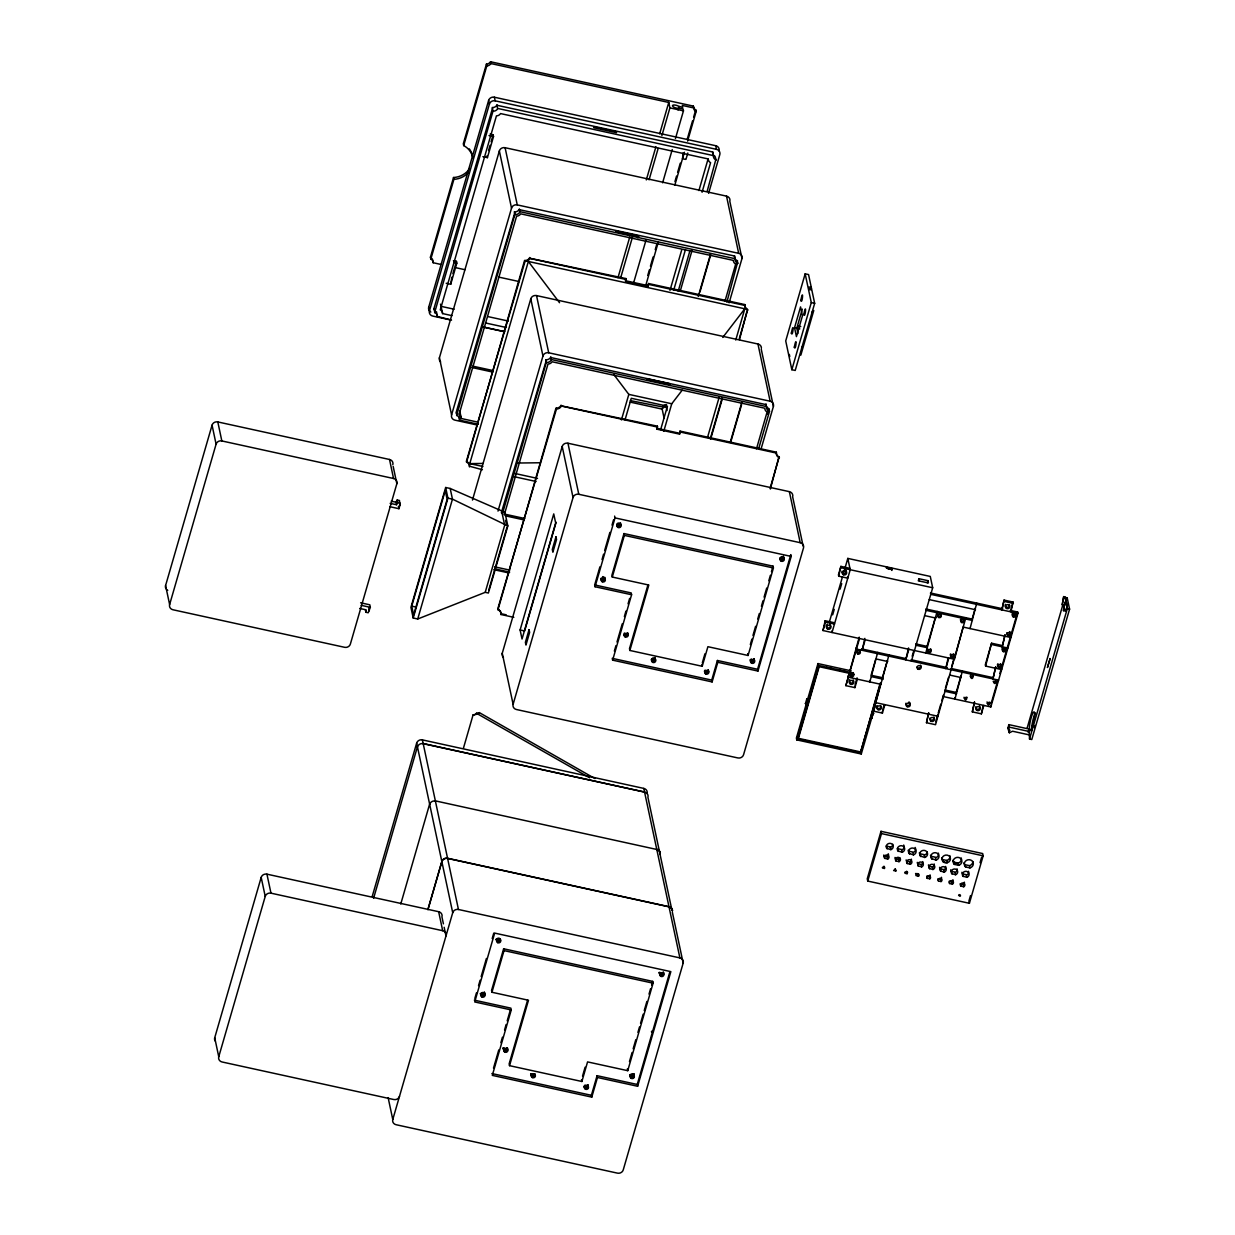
<?xml version="1.0" encoding="UTF-8"?>
<svg xmlns="http://www.w3.org/2000/svg" width="1235" height="1235" viewBox="0 0 1235 1235"><rect width="100%" height="100%" fill="white"/><g stroke="black" fill="none" stroke-linecap="round" stroke-linejoin="round"><path stroke-width="1.5" d="M360.605 602.788L369.805 604.81L370.346 607.342L368.184 612.761L365.915 612.267L366.023 609.812L359.694 608.438M389.735 506.674L398.936 508.696L399.939 505.269L399.445 500.499L397.176 500.005L395.941 502.197L391.202 501.163M812.043 313.103L812.074 311.93M440.663 264.398L433.176 262.715A4.693 4.322 -12 0 0 430.845 259.041L430.428 257.22L453.523 177.516A19.575 17.985 -12 0 0 469.779 168.392M450.466 319.803L437.406 316.469A4.693 4.322 -12 0 0 435.075 312.779L433.84 308.997L492.734 107.538A4.693 4.322 -12 0 0 496.794 105.253L712.734 151.998L713.429 156.197A4.693 4.322 -12 0 0 715.76 159.871L707.115 191.456M451.933 315.635L442.578 313.582L441.049 306.311A4.693 4.322 -12 0 0 440.432 304.165M442.578 313.582L442.593 313.551A4.693 4.322 -12 0 0 440.262 309.861L496.439 115.858A4.693 4.322 -12 0 0 500.546 113.574L708.273 158.96A4.693 4.322 -12 0 0 710.588 162.68L702.067 192.259M459.065 416.751L459.543 420.147L478.254 424.253M459.543 420.147L459.636 419.468A4.693 4.322 -12 0 0 457.305 415.778L456.039 412.814L515.041 211.895A4.693 4.322 -12 0 0 519.101 209.61L734.593 256.015L735.072 259.427A4.693 4.322 -12 0 0 737.403 263.117L726.875 302.081M478.3 422.231L461.35 418.526L459.775 411.07M482.406 469.748L469.547 466.228A4.693 4.322 -12 0 0 467.216 462.554L466.336 461.411L525.323 260.446A4.693 4.322 -12 0 0 529.383 258.161L626.006 278.585L625.589 281.595L648.174 286.535L648.591 283.525L744.921 304.597L745.014 306.172A4.693 4.322 -12 0 0 747.345 309.861L739.472 339.61M513.822 617.33L500.854 614.49L500.762 612.915A4.693 4.322 -12 0 0 500.144 610.769M500.854 614.49L500.947 613.826A4.693 4.322 -12 0 0 498.616 610.136L497.751 608.994L556.738 408.029A4.693 4.322 -12 0 0 560.798 405.744L657.406 426.168L656.989 429.193L679.59 434.133L680.006 431.108L776.336 452.18L776.429 453.754A4.693 4.322 -12 0 0 778.76 457.444L770.347 489.045M687.602 141.083L696.092 111.644A4.693 4.322 -12 0 1 693.761 107.954L693.375 106.117L490.527 61.75A4.693 4.322 -12 0 1 486.451 64.066L463.31 143.754L463.696 145.576A19.575 17.985 -12 0 1 472.773 157.725M693.761 107.954L682.322 105.423L682.723 107.368L678.447 106.179A3.751 1.328 16.2 0 0 673.337 105.068A3.751 1.328 16.2 0 0 673.77 107.121A3.751 1.328 16.2 0 0 678.895 108.232L683.063 108.896L683.464 110.841L675.452 138.521M712.734 151.998L712.657 152.569A4.693 4.322 -12 0 0 714.988 156.258L716.207 160.041M734.593 256.015L734.501 256.71A4.693 4.322 -12 0 0 736.832 260.4L738.098 263.348M744.921 304.597L744.828 305.261A4.693 4.322 -12 0 0 747.16 308.951L748.024 310.093M501.364 512.757L546.472 359.771A4.693 4.322 -12 0 0 550.532 357.486L765.932 404.586A4.693 4.322 -12 0 0 768.263 408.276L769.529 411.224L758.846 448.104M766.024 403.891L766.503 407.303A4.693 4.322 -12 0 0 768.834 410.993L769.529 411.224M776.336 452.18L776.228 452.859A4.693 4.322 -12 0 0 778.559 456.533L779.439 457.691M987.027 701.974L988.432 703.626L989.899 702.236M966.943 697.25L965.446 698.609L964.026 697.266M802.472 346.356L802.21 347.467M166.046 588.817A4.693 4.322 -12 0 1 165.583 585.544L212.065 425.164A4.693 4.322 -12 0 1 217.808 421.938L389.519 459.482A4.693 4.322 -12 0 1 392.807 464.7M393.178 466.429L396.852 483.703L350.37 644.068A4.693 4.322 -12 0 1 344.627 647.31L172.915 609.75A4.693 4.322 -12 0 1 169.627 604.548L216.094 444.168L212.065 425.164M430.845 259.041L453.909 179.337L453.523 177.516M463.696 145.576L486.791 65.872L486.451 64.066M215.168 1041.028A4.693 4.322 -12 0 1 214.72 1037.755L261.187 877.39A4.693 4.322 -12 0 1 266.93 874.164L438.657 911.708A4.693 4.322 -12 0 1 441.945 916.926L443.411 923.826M451.516 320.158L432.759 316.067A4.693 4.322 -12 0 1 429.456 310.85L428.699 307.237L488.628 100.436A4.693 4.322 -12 0 1 494.37 97.21L715.76 145.73A4.693 4.322 -12 0 1 719.048 150.948M429.456 310.85L489.4 104.064L488.628 100.436M399.507 1096.294A4.693 4.322 -12 0 1 393.764 1099.521L222.053 1061.976A4.693 4.322 -12 0 1 218.749 1056.759L265.232 896.394L261.187 877.39M434.612 312.625L493.012 111.119L492.24 107.491M451.856 277.18L450.713 284.266L446.19 283.278M452.875 273.661L456.441 261.341L453.43 260.693M488.551 150.562L490.079 145.282M491.098 141.778L493.135 134.738L490.125 134.075M450.713 284.266L456.827 263.163L456.441 261.341M482.885 156.66L487.408 157.648L493.521 136.545L493.135 134.738M390.152 503.355L396.481 504.729L397.716 502.537L397.176 500.005M477.389 425.056L454.881 420.132A4.693 4.322 -12 0 1 451.578 414.929L439.428 357.733L499.357 150.932A4.693 4.322 -12 0 1 505.1 147.706L726.52 196.133A4.693 4.322 -12 0 1 729.823 201.336L741.973 258.532L729.129 302.837M451.578 414.929L511.522 208.128L499.357 150.932M456.61 415.531L514.871 214.535L514.285 211.818M445.665 487.485L410.931 607.342L413.2 618.009L417.723 618.997L485.216 592.337L488.381 593.032L507.832 525.925L504.93 512.309L450.188 488.473L445.665 487.485L447.935 498.153L413.2 618.009M411.734 606.138L445.248 490.496L447.132 499.372L413.617 614.999L411.734 606.138L416.257 607.126M417.723 618.997L452.458 499.141L450.188 488.473M466.537 462.307L524.597 260.369M482.931 466.49L469.763 463.619L528.348 261.465L744.798 308.796L735.751 340.042M472.465 500.067L530.788 298.808A4.693 4.322 -12 0 1 536.53 295.582L757.95 344.009A4.693 4.322 -12 0 1 761.408 348.085M372.244 896.363L416.658 743.115A4.693 4.322 -12 0 1 422.401 739.888L643.79 788.409A4.693 4.322 -12 0 1 647.094 793.626M373.587 898.324L417.43 746.743M497.998 511.105L542.952 356.004L530.788 298.808M502.475 513.621L546.302 362.411L545.716 359.694M504.281 514.856L547.985 364.047A4.693 4.322 -12 0 0 552.091 361.762L764.789 408.229A4.693 4.322 -12 0 0 767.12 411.95L756.499 448.753M485.216 592.337L504.667 525.245L501.765 511.614M488.798 590.021L507.029 527.129M400.773 904.005L429.626 804.108M497.937 609.905L556.012 407.967M463.434 748.194L473.098 714.833A4.693 3.628 78.8 0 0 476.448 713.259L479.381 712.641L594.869 778.544M427.912 909.5L441.821 861.49A4.693 4.322 -12 0 1 447.564 858.263L668.984 906.675A4.693 4.322 -12 0 1 672.442 910.766M427.943 909.67L441.868 861.675A4.693 4.322 -12 0 1 447.61 858.433L669.03 906.861A4.693 4.322 -12 0 1 672.488 910.936M789.366 491.654L800.203 542.69A4.693 4.322 -12 0 1 803.506 547.908L743.578 754.693A4.693 4.322 -12 0 1 737.835 757.935L516.415 709.508A4.693 4.322 -12 0 1 513.112 704.305L502.259 653.253L562.203 446.468A4.693 4.322 -12 0 1 567.946 443.226L789.366 491.654A4.693 4.322 -12 0 1 792.654 496.856L803.12 546.086M617.979 277.674L629.742 237.105M646.306 179.924L655.924 146.718M659.675 133.812L668.752 102.459L490.912 63.556L490.527 61.75M620.742 277.566L632.49 236.996M649.07 179.816L658.147 148.462M661.898 135.557L669.91 107.877L668.752 102.459M520.105 629.973L553.743 513.914L555.673 522.961L522.034 639.02L520.105 629.973L524.628 630.962L556.12 522.266M626.006 278.585L625.389 280.7L647.989 285.64L648.174 286.535M637.924 237.768L638.48 235.87L615.879 230.93L616.08 231.825L638.665 236.765L638.48 235.87M678.015 109.93L679.003 106.55M633.215 284.22L646.059 239.96M662.624 182.78L672.241 149.589M672.319 912.063L683.171 963.115L623.243 1169.9A4.693 4.322 -12 0 1 617.5 1173.142L396.08 1124.714A4.693 4.322 -12 0 1 392.776 1119.512L452.72 912.711L416.658 743.115M513.112 704.305L573.04 497.504L562.203 446.468M682.986 153.094L682.569 158.605A3.52 1.25 16.2 0 0 685.965 159.346L687.802 153.017M647.758 275.405L649.363 269.878M650.428 266.204L653.099 257.003M655.229 249.655L656.819 244.129M674.943 181.591L676.548 176.065M677.614 172.391L680.284 163.19M687.216 139.277L692.542 120.891M693.607 117.201L695.737 109.853A4.693 4.322 -12 0 1 693.375 106.148M645.473 286.412L658.27 242.261M674.804 185.235L682.801 157.648M682.569 158.605L684.406 152.275M647.989 285.64L648.591 283.525M621.421 419.931L628.816 394.382L613.81 374.529M625.034 419.885L631.286 398.287L667.44 406.192L660.663 429.595M670.003 290.333L681.782 249.686M698.917 190.56L708.025 159.161M673.692 290.179L685.471 249.532M678.185 291.228L689.979 250.581M474.858 998.343L476.432 992.909M478.532 985.654L480.106 980.22M481.156 976.592L486.405 958.483M492.194 938.538L493.768 933.104M717.797 662.284L757.966 671.068L757.58 669.262L717.412 660.478L717.797 662.284L712.116 681.921L612.637 660.154L631.594 594.745L595.054 586.748L594.668 584.942L599.917 566.819M602.016 559.578L603.591 554.144M604.641 550.517L609.889 532.393M612.004 525.153L613.579 519.719M680.238 291.12L692.017 250.52M708.597 193.324L719.82 154.56A4.693 4.322 -12 0 0 716.532 149.358L715.76 145.73M595.054 586.748L615.015 517.897L614.629 516.091M601.985 580.188L603.02 576.591M503.633 948.773L491.561 990.455L491.947 992.261L528.487 1000.257L509.53 1065.666L581.886 1081.489L587.567 1061.899L627.735 1070.683L653.083 983.183L652.697 981.377L503.633 948.773L504.019 950.595L491.947 992.261M623.968 533.566L611.896 575.248L612.282 577.054L648.823 585.05L629.865 650.459L702.221 666.283L707.902 646.692L748.07 655.476L773.419 567.976L773.033 566.17L623.968 533.566L624.354 535.388L612.282 577.054M656.989 429.193L657.406 426.168M698.254 296.446L710.511 254.148M699.952 291.985L710.65 255.012M663.812 431.154L671.747 403.768L682.183 390.198M493.506 1068.105L498.77 1049.935M500.87 1042.664L502.46 1037.215M504.559 1029.944L506.134 1024.494M507.199 1020.866L510.348 1009.968M614.366 651.077L615.941 645.627M616.991 641.999L622.255 623.829M624.37 616.558L625.944 611.109M628.059 603.838L629.634 598.388M474.333 1000.149L510.873 1008.146L511.259 1009.952L492.302 1075.376L591.781 1097.128L597.462 1077.491L597.076 1075.685L637.245 1084.469L637.63 1086.275L597.462 1077.491M679.59 434.133L680.006 431.108M725.053 300.877L735.689 264.074A4.693 4.322 -12 0 1 733.358 260.4L520.676 213.84A4.693 4.322 -12 0 1 516.601 216.171L458.988 414.79A4.693 4.322 -12 0 1 461.365 418.495M736.446 264.321L737.527 260.647M527.577 1000.257L509.144 1063.86L509.53 1065.666M647.912 585.05L629.479 648.653L629.865 650.459M707.516 437.437L719.233 397.006M710.959 436.449L722.182 397.716M739.286 338.699L747.298 311.035M710.604 439.197L722.367 398.627M730.209 442.485L741.942 402.023M730.842 441.698L741.556 404.74M805.158 273.83L785.722 340.922L791.836 369.713L795.216 370.454L814.668 303.347L808.554 274.571L805.158 273.83L811.287 302.606L791.836 369.713M767.352 414.049L768.957 408.523M794.537 327.707L800.558 306.913L802.457 315.836L796.436 336.615L794.537 327.707L799.817 328.85M761.1 448.876L773.403 406.408L761.254 349.212M802.318 309.136L796.791 328.201L797.933 333.543M582.534 1076.117L585.112 1067.21M702.36 662.701L704.938 653.794M811.349 288.774L811.04 289.824L809.234 289.422L808.786 287.354L810.901 286.69L811.349 288.774L809.234 289.422M800.836 355.14L813.772 310.51M591.781 1097.128L591.395 1095.306L597.076 1075.685M712.116 681.921L711.731 680.099L717.412 660.478M770.161 488.134L779.239 456.78M629.464 1061.575L632.104 1052.467M633.154 1048.824L635.793 1039.7M637.908 1032.414L639.498 1026.949M640.548 1023.306L643.188 1014.182M644.253 1010.539L646.893 1001.431M649.008 994.144L650.583 988.664M651.648 985.021L652.697 981.377M750.324 644.546L751.899 639.082M752.964 635.438L755.604 626.315M757.719 619.028L759.309 613.563M761.408 606.277L762.998 600.797M764.064 597.153L766.703 588.045M768.803 580.759L770.393 575.278M771.458 571.635L773.033 566.17M637.245 1084.469L669.926 971.667M757.58 669.262L790.801 554.623L791.187 556.429L757.966 671.068M637.63 1086.275L670.852 971.636L494.679 933.104L474.719 1001.955L511.259 1009.952M825.15 620.726L825.428 622.085L834.474 624.061L834.181 622.702L825.15 620.726L822.989 630.529L954.485 659.274L963.192 626.855M849.927 568.362L840.896 566.386L838.442 574.831L838.735 576.189L847.766 578.165L847.488 576.807M822.989 630.529L825.428 622.085M838.735 576.189L840.896 566.386M805.452 703.549L806.872 698.701L807.999 698.948L806.748 704.521L805.452 703.549L806.748 704.521M829.611 621.19L842.455 576.869M843.536 573.179L847.812 558.405L930.279 576.436L932.687 587.752L911.43 661.08L911.152 659.722M851.147 670.837L817.971 663.581L796.39 738.082L796.76 739.888L861.274 753.998L874.967 706.76M806.594 703.796L807.999 698.948M832.652 614.86L834.258 609.349M840.109 589.126L841.714 583.615M796.76 739.888L818.357 665.403L817.971 663.581M798.551 736.431L819.006 665.866M859.236 637.152L845.867 685.641L854.913 687.617L857.352 679.173M845.867 685.641L859.529 638.51M864.886 638.387L862.123 650.305L865.179 639.745M855.114 684.576L857.075 677.83M891.855 570.462L892.164 569.397L886.514 568.162L886.313 567.266L891.963 568.501L891.655 569.551L887.888 568.733M875.661 659.444L871.076 675.283L882.469 677.691L882.855 679.497M853.956 674.31L819.175 666.699L798.196 739.07L860.455 752.686L880.2 683.094M860.455 752.686L880.37 683.928M861.413 750.371L862.987 744.921M865.102 737.65L866.677 732.201M867.726 728.557L870.366 719.48M880.725 683.449L873.392 711.113L882.423 713.089L884.878 704.645M882.269 678.092L887.456 660.246M872.651 713.784L871.246 718.631L873.624 713.305L872.497 713.058L873.624 713.305M873.392 711.113L888.999 654.89M918.917 578.706L918.3 580.821L928.427 582.935L927.948 580.682L918.917 578.706L919.396 580.959M882.624 710.032L884.09 704.969M927.331 582.796L927.948 580.682M908.559 647.943L905.78 659.845L908.837 649.301M912.171 656.202L913.699 650.938M927.084 646.167L935.559 616.929M925.787 653.006L937.149 611.448M881.003 831.325L867.248 878.795L867.726 881.064L969.398 903.294L983.168 855.824L982.674 853.555L881.003 831.325L881.481 833.579L867.726 881.064M926.482 722.722L928.643 712.919L926.482 722.722L935.528 724.698L965.847 617.716M948.032 658.44L945.778 668.598L948.835 658.039M935.729 721.641L937.689 714.895M938.199 713.104L940.792 704.182M941.826 700.615L943.37 695.259L943.663 696.633L990.825 706.945L1017.933 613.394L1017.64 612.035L1010.215 610.414M945.439 688.111L948.542 677.398M951.645 666.715L953.682 659.675M971.76 620.325L975.249 608.268M970.046 628.569L976.746 603.097M955.705 694.163L960.876 676.301M1002.249 645.55L991.551 643.203L985.314 664.723L985.607 666.082L1001.647 669.586L1001.353 668.243L999.825 673.507M1004.055 600.087L1001.894 609.889L1004.055 600.087L1013.086 602.062L1010.925 611.865M972.331 711.869L974.492 702.082L972.331 711.869L981.377 713.845L983.816 705.417M985.607 666.082L991.551 643.203M983.045 705.741L981.377 713.845M1010.647 610.507L1013.086 602.062M991.057 703.796L997.787 680.578M1002.403 664.646L1017.64 612.035M1028.616 734.748L1012.561 731.228L1009.35 732.772L1007.961 727.801L1008.887 724.636L1029.002 729.051L1029.527 739.039L1031.781 739.533L1069.587 609.133L1067.241 598.002L1064.971 597.508M1008.501 730.348L1008.887 724.636M970.509 895.56L968.919 901.041L969.398 903.294M980.034 862.694L981.624 857.213M1063.69 596.613L1062.239 604.764L1064.493 605.258L1065.728 601.028L1065.496 597.014L1063.69 596.613L1062.239 604.764M1027.18 727.909L1062.841 604.857M1064.925 602.495L1063.474 610.646L1065.743 611.14L1066.963 606.91L1066.731 602.896L1064.925 602.495L1063.474 610.646M1028.091 732.216L1029.002 729.051M1066.176 601.677L1067.241 598.002M1029.527 739.039L1067.318 608.639L1066.963 606.91M476.448 713.259L589.635 777.803M479.365 712.688L479.381 712.641A4.693 3.628 78.8 0 1 478.732 713.506M490.912 63.556L490.897 63.602A4.693 4.322 -12 0 1 486.837 65.887L486.837 65.887M496.995 104.821L497.566 108.881A4.693 4.322 -12 0 1 493.506 111.165L493.012 111.119M519.379 208.962L519.673 212.312A4.693 4.322 -12 0 1 515.612 214.612L514.871 214.535M529.676 257.513L529.583 259.057A4.693 4.322 -12 0 1 525.523 261.341L524.798 261.28M550.81 356.838L551.103 360.188A4.693 4.322 -12 0 1 547.043 362.488L546.302 362.411M561.076 405.111L560.999 406.655A4.693 4.322 -12 0 1 556.939 408.939L556.213 408.862M664.137 418.433L662.161 409.078A4.693 4.322 -12 0 1 666.221 406.794L667.054 410.529M996.074 681.149L994.654 682.199L993.249 681.226M722.768 337.433L744.798 308.796M970.664 674.897C968.533 677.768 974.863 677.629 972.732 674.835M884.43 868.452C886.143 864.932 879.027 868.174 884.43 868.452L883.951 866.183M895.838 871.015L895.251 868.992L893.631 870.536L895.838 871.015L895.282 868.807M906.752 871.308L907.092 873.685C900.516 873.13 909.716 869.255 907.092 873.685M915.567 873.515L918.161 873.871M918.423 876.294L918.639 876.14A1.621 1.482 -12 0 0 917.929 873.67A1.621 1.482 -12 0 0 915.953 875.553L918.423 876.294L917.945 874.04M927.238 878.378L927.099 878.054A1.76 1.621 -12 0 1 929.26 876.001A1.76 1.621 -12 0 1 930.032 878.703L927.238 878.378L926.759 876.109L929.554 876.433A1.76 1.621 -12 0 0 930.017 874.859M886.205 846.052L890.991 847.102A3.52 3.242 -12 0 0 892.751 844.246M890.805 849.649L891.469 849.371A3.52 3.242 -12 0 0 892.766 844.894A3.52 3.242 -12 0 0 887.98 843.845A3.52 3.242 -12 0 0 886.684 848.321L890.805 849.649L890.327 847.38M897.366 848.599L902.368 849.695A3.674 3.365 -12 0 0 903.711 845.033M883.843 854.96A2.346 2.161 -12 0 0 884.152 856.04L887.347 856.735A2.346 2.161 -12 0 0 888.212 853.755M902.106 852.258L902.847 851.949A3.674 3.365 -12 0 0 904.19 847.287A3.674 3.365 -12 0 0 899.203 846.207A3.674 3.365 -12 0 0 897.845 850.869L902.106 852.258L901.627 849.989M887.687 859.066L887.841 859.004A2.346 2.161 -12 0 0 888.706 856.009A2.346 2.161 -12 0 0 885.51 855.315A2.346 2.161 -12 0 0 884.646 858.294L887.687 859.066L887.209 856.797M908.157 850.297A3.813 3.504 -12 0 0 908.543 851.147L913.73 852.274A3.813 3.504 -12 0 0 915.135 847.426M895.005 857.445A2.501 2.3 -12 0 0 895.329 858.572L898.725 859.328A2.501 2.3 -12 0 0 899.883 857.893M913.406 854.867L914.209 854.543A3.813 3.504 -12 0 0 915.614 849.695A3.813 3.504 -12 0 0 910.427 848.553A3.813 3.504 -12 0 0 909.022 853.4L913.406 854.867L912.927 852.613M898.987 861.675L899.203 861.582A2.501 2.3 -12 0 0 900.13 858.418A2.501 2.3 -12 0 0 896.733 857.677A2.501 2.3 -12 0 0 895.807 860.841L898.987 861.675L898.509 859.406M919.319 852.814A3.967 3.643 -12 0 0 919.704 853.678L925.108 854.867A3.967 3.643 -12 0 0 927.084 851.641M906.15 859.915A2.64 2.424 -12 0 0 906.505 861.119L910.087 861.907A2.64 2.424 -12 0 0 911.322 859.128M924.722 857.476L925.586 857.121A3.967 3.643 -12 0 0 927.037 852.088A3.967 3.643 -12 0 0 921.65 850.915A3.967 3.643 -12 0 0 920.199 855.948L924.722 857.476L924.228 855.222M910.288 864.284L910.581 864.176A2.64 2.424 -12 0 0 911.553 860.81A2.64 2.424 -12 0 0 907.957 860.023A2.64 2.424 -12 0 0 906.984 863.388L910.288 864.284L909.809 862.03M930.48 855.33A4.106 3.782 -12 0 0 930.881 856.226L936.47 857.445A4.106 3.782 -12 0 0 938.399 853.123M917.296 862.385A2.794 2.563 -12 0 0 917.667 863.666L921.464 864.5A2.794 2.563 -12 0 0 922.761 861.567M936.022 860.1L936.948 859.714A4.106 3.782 -12 0 0 938.461 854.481A4.106 3.782 -12 0 0 932.873 853.262A4.106 3.782 -12 0 0 931.36 858.495L936.022 860.1L935.543 857.831M921.603 866.893L921.943 866.754A2.794 2.563 -12 0 0 922.977 863.219A2.794 2.563 -12 0 0 919.18 862.385A2.794 2.563 -12 0 0 918.145 865.92L921.603 866.893L921.109 864.639M928.458 864.855A2.933 2.702 -12 0 0 928.843 866.198L932.826 867.078A2.933 2.702 -12 0 0 934.2 863.991M932.904 869.517L933.32 869.347A2.933 2.702 -12 0 0 934.401 865.611A2.933 2.702 -12 0 0 930.403 864.732A2.933 2.702 -12 0 0 929.322 868.467L932.904 869.517L932.425 867.248M939.603 867.341A3.087 2.841 -12 0 0 940.005 868.745L944.204 869.672A3.087 2.841 -12 0 0 945.639 866.43M944.204 872.126L944.682 871.925A3.087 2.841 -12 0 0 945.825 868.004A3.087 2.841 -12 0 0 941.626 867.093A3.087 2.841 -12 0 0 940.483 871.015L944.204 872.126L943.725 869.857M950.749 869.811A3.226 2.964 -12 0 0 951.182 871.292L955.566 872.25A3.226 2.964 -12 0 0 957.079 868.853M955.504 874.735L956.06 874.519A3.226 2.964 -12 0 0 957.249 870.413A3.226 2.964 -12 0 0 952.849 869.455A3.226 2.964 -12 0 0 951.66 873.546L955.504 874.735L955.025 872.481M961.911 872.28A3.381 3.103 -12 0 0 962.343 873.824L966.943 874.843A3.381 3.103 -12 0 0 968.518 871.292M966.82 877.344L967.422 877.097A3.381 3.103 -12 0 0 968.672 872.805A3.381 3.103 -12 0 0 964.072 871.802A3.381 3.103 -12 0 0 962.837 876.094L966.82 877.344L966.341 875.09M960.305 883.812L963.3 884.461A2.208 2.022 -12 0 0 964.334 882.145M963.701 886.761L963.779 886.73A2.208 2.022 -12 0 0 964.597 883.936A2.208 2.022 -12 0 0 961.602 883.272A2.208 2.022 -12 0 0 960.784 886.066L963.701 886.761L963.223 884.507M473.129 714.849L476.015 714.262A4.693 3.628 78.8 0 0 477.003 714.324M469.763 463.619L483.132 463.449M517.527 463.032L540.467 462.754M669.91 107.877L683.464 110.841M497.751 108.448L713.506 155.625M488.998 135.557L493.521 136.545M511.522 208.128A4.693 4.322 -12 0 1 517.264 204.902L738.684 253.329A4.693 4.322 -12 0 1 741.973 258.532M519.966 211.664L735.18 258.732M811.287 302.606L814.668 303.347M529.861 258.424L626.191 279.496M648.792 284.436L745.122 305.493M797.764 325.963L800.774 326.627M453.816 262.499L456.827 263.163M455.638 267.671L465.008 269.724M498.708 277.088L519.302 281.595M441.049 306.342L454.14 309.213M487.825 316.577L508.403 321.069M485.617 322.999L506.211 327.491M484.243 327.182L504.883 331.69M483.425 327.136L504.065 331.659M542.952 356.004A4.693 4.322 -12 0 1 548.695 352.778L770.115 401.205A4.693 4.322 -12 0 1 773.403 406.408M551.397 359.539L766.611 406.608M628.816 394.382L671.747 403.768M472.758 366.147L493.398 370.654M630.313 400.603L662.485 406.933A4.693 4.322 -12 0 1 666.545 404.648M472.048 367.536L492.75 372.075M630.159 402.116L662.145 409.109M561.277 406.006L657.607 427.078M680.192 432.018L776.522 453.091M656.804 428.283L679.389 433.223M514.933 473.484L537.518 478.424M513.899 476.633L536.129 481.496M1064.076 598.435L1065.882 598.821M573.04 497.504A4.693 4.322 -12 0 1 578.783 494.278L800.203 542.69M1065.311 604.301L1067.117 604.702M1067.318 608.639L1069.587 609.133M1004.333 601.445L1013.379 603.421M615.015 517.897L791.187 556.429M841.174 567.745L932.687 587.752M1002.774 608.793L930.495 592.985L930.773 594.344L1017.933 613.394M216.094 444.168A4.693 4.322 -12 0 1 221.837 440.941L393.548 478.501A4.693 4.322 -12 0 1 396.852 483.703M929.245 599.608L975.511 609.735M624.354 535.388L773.419 567.976M447.935 498.153L452.458 499.141L507.832 525.925M504.189 514.022L524.829 518.53M505.362 515.829L524.196 519.95M924.614 615.617L935.914 618.087L935.621 616.728M397.716 502.537L399.986 503.031M963.779 627.21L1010.94 637.522L1010.662 636.164M991.844 644.562L1007.883 648.066L1007.59 646.708M594.668 584.942L631.208 592.939L631.594 594.745M494.664 566.819L509.731 570.107M494.71 568.841L509.685 572.129M861.567 648.884L905.95 658.595M911.6 659.83L947.368 667.641M951.135 668.475L992.925 677.614M493.815 569.659L508.835 572.932M998.59 680.145L856.472 649.07L856.179 647.711M876.464 659.042L887.764 661.512M949.9 675.113L961.2 677.583L960.907 676.224M871.37 676.641L882.67 679.111L882.377 677.753M818.357 665.403L853.37 673.06M826.215 667.44L833.424 669.015M838.827 670.204L846.361 671.855M500.654 613.594L506.211 614.814M1009.412 727.168L1029.542 731.583M1007.961 727.801L1009.952 730.487M937.967 716.254L875.831 702.669L875.553 701.31M711.731 680.099L612.251 658.348L612.637 660.154M361.145 605.335L370.346 607.342M871.092 717.905L872.219 718.152M798.026 738.237L860.27 751.853M881.481 833.579L983.168 855.824M942.722 859.56L946.813 860.455L947.307 862.725L943.2 861.829L942.722 859.56A4.261 3.906 -12 0 1 941.626 857.831M963.948 862.848A4.554 4.184 -12 0 0 965.106 864.701L969.49 865.658A4.554 4.184 -12 0 0 972.856 861.505M954.393 864.392L958.638 865.318A4.4 4.045 -12 0 0 961.494 859.591A4.4 4.045 -12 0 0 954.995 858.171A4.4 4.045 -12 0 0 954.393 864.392L953.914 862.123L958.159 863.064L958.638 865.318M965.585 866.955L969.969 867.912A4.554 4.184 -12 0 0 972.918 861.999A4.554 4.184 -12 0 0 966.218 860.533A4.554 4.184 -12 0 0 965.585 866.955L965.106 864.701M941.039 881.558L940.561 879.289L937.967 878.733L938.446 880.987L941.039 881.558A1.914 1.76 -12 0 0 941.749 879.135A1.914 1.76 -12 0 0 939.156 878.564A1.914 1.76 -12 0 0 938.446 880.987M952.417 884.137L951.938 881.883L949.144 881.265L949.622 883.534L952.417 884.137A2.053 1.883 -12 0 0 953.173 881.528A2.053 1.883 -12 0 0 950.379 880.925A2.053 1.883 -12 0 0 949.622 883.534M435.368 800.882L656.835 849.479A4.693 4.322 -12 0 1 660.123 854.697L671.886 910.041M452.72 912.711A4.693 4.322 -12 0 1 458.447 909.485L679.883 957.897A4.693 4.322 -12 0 1 683.171 963.115M265.232 896.394A4.693 4.322 -12 0 1 270.974 893.167L442.686 930.711A4.693 4.322 -12 0 1 445.989 935.929L444.152 927.284M504.019 950.595L653.083 983.183M491.916 1073.555L591.395 1095.306M489.4 104.064A4.693 4.322 -12 0 1 495.142 100.822L716.532 149.358M423.173 743.501L644.562 792.036M695.706 109.838L696.123 111.659M430.428 257.22L430.475 257.235A4.693 4.322 -12 0 1 431.432 257.883M433.84 308.997L434.303 309.167A4.693 4.322 -12 0 1 435.276 309.831M497.751 608.994L498.431 609.226A4.693 4.322 -12 0 1 499.388 609.889M806.872 698.701L808.153 699.674M528.348 261.465L559.532 302.714M990.532 705.586L990.825 706.945M962.436 670.945L954.948 699.103L954.67 697.744M969.49 865.658L969.969 867.912M962.744 874.303L963.223 876.572M960.367 883.874L960.845 886.143M891.963 568.501L892.164 569.397M951.537 871.709L952.015 873.979M940.329 869.116L940.808 871.385M931.499 856.951L931.977 859.205M929.106 866.522L929.584 868.792M929.26 876.649L929.739 878.919M877.699 652.42L869.841 681.905L869.548 680.547M920.276 854.358L920.77 856.611M880.848 683.017L881.142 684.375L848.321 677.197L848.028 675.854M917.898 863.929L918.377 866.198M882.145 711.731L882.423 713.089M847.812 558.405L850.22 569.721L832.019 632.505L831.742 631.147M909.068 851.764L909.547 854.033M906.691 861.335L907.169 863.605M897.86 849.171L898.339 851.44M789.35 354.445L789.783 356.529M895.468 858.742L895.946 861.011M854.62 686.259L854.913 687.617M886.637 846.577L887.131 848.846M884.26 856.148L884.739 858.418M860.888 752.177L861.274 753.998M726.52 196.133L738.684 253.329M757.95 344.009L770.115 401.205M747.684 653.655L748.07 655.476M701.835 664.476L702.221 666.283M659.691 852.659L647.927 797.316A4.693 4.322 -12 0 0 644.639 792.114L423.219 743.686A4.693 4.322 -12 0 0 417.476 746.913M643.79 788.409L679.883 957.897M494.37 97.21L495.142 100.822M505.1 147.706L517.264 204.902M536.53 295.582L548.695 352.778M567.946 443.226L578.783 494.278M487.022 155.842L487.408 157.648M627.349 1068.862L627.735 1070.683M505.594 520.383L506.304 523.763M433.176 262.762L432.79 260.955A4.693 4.322 -12 0 0 432.173 258.763M469.439 466.907L469.346 465.333A4.693 4.322 -12 0 0 469.192 464.206M437.329 316.916L436.634 312.841A4.693 4.322 -12 0 0 436.48 311.729M581.5 1079.683L581.886 1081.489M399.399 502.722L399.939 505.269M389.519 459.482L393.548 478.501M398.396 506.165L398.936 508.696M396.003 501.981L396.481 504.729M422.401 739.888L458.447 909.485M438.657 911.708L442.686 930.711M368.817 608.237L369.358 610.769M365.375 609.735L365.915 612.267M388.13 1097.637L392.776 1119.512M217.808 421.938L221.837 440.941M266.93 874.164L270.974 893.167M165.583 585.544L169.627 604.548M214.72 1037.755L218.749 1056.759M1065.728 601.028L1066.577 605.104M1065.357 609.318L1065.743 611.14M1008.825 730.24L1009.35 732.772M503.463 657.406A4.693 4.322 -12 0 1 502.259 653.253M620.819 524.304A2.053 1.883 -12 0 1 619.368 526.666A2.053 1.883 -12 0 1 616.852 525.4M616.852 524.427A2.053 1.883 -12 0 1 618.318 523.038M619.368 523.007A2.053 1.883 -12 0 1 620.618 523.856M603.622 577.347A2.053 1.883 -12 0 1 605.073 579.616A2.053 1.883 -12 0 1 602.557 581.037A2.053 1.883 -12 0 1 601.105 578.752M602.062 577.579A2.053 1.883 -12 0 1 602.557 577.378M627.426 632.938A2.053 1.883 -12 0 1 626.747 636.04A2.053 1.883 -12 0 1 623.922 634.373M624.2 633.416A2.053 1.883 -12 0 1 624.524 633.015M652.481 658.162A2.053 1.883 -12 0 1 655.507 659.382A2.053 1.883 -12 0 1 653.13 661.651A2.053 1.883 -12 0 1 651.725 658.872M708.041 670.003A2.053 1.883 -12 0 1 708.041 672.689A2.053 1.883 -12 0 1 705.139 672.766A2.053 1.883 -12 0 1 705.139 670.096M753.458 658.888A2.053 1.883 -12 0 1 753.998 661.744A2.053 1.883 -12 0 1 750.865 661.837A2.053 1.883 -12 0 1 751.405 658.95M783.777 557.556A2.053 1.883 -12 0 1 781.987 560.458A2.053 1.883 -12 0 1 780.227 557.664M780.968 556.954A2.053 1.883 -12 0 1 783.453 557.17M627.735 632.891A2.053 1.883 -12 0 1 624.231 634.342M620.526 522.945A2.053 1.883 -12 0 1 616.774 524.489M655.183 658.857A2.053 1.883 -12 0 1 651.432 659.413M654.982 657.421A2.053 1.883 -12 0 1 655.183 657.869M604.779 577.285A2.053 1.883 -12 0 1 603.328 579.647A2.053 1.883 -12 0 1 600.827 578.381M754.122 658.641A2.053 1.883 -12 0 1 752.671 661.003A2.053 1.883 -12 0 1 750.17 659.737M708.35 669.972A2.053 1.883 -12 0 1 704.521 671.022M783.685 557.633A2.053 1.883 -12 0 1 779.933 558.205M783.484 556.198A2.053 1.883 -12 0 1 783.685 556.661M467.988 462.307A4.693 4.322 -12 0 1 468.729 463.187M941.456 877.282A1.914 1.76 -12 0 1 940.561 879.289M949.838 855.562A4.261 3.906 -12 0 1 946.813 860.455M952.895 879.721A2.053 1.883 -12 0 1 951.938 881.883M961.278 857.985A4.4 4.045 -12 0 1 958.159 863.064A4.4 4.045 -12 0 1 952.787 860.347M484.29 992.153A2.208 2.022 -12 0 1 481.079 993.48M484.583 992.446A2.208 2.022 -12 0 1 483.024 994.993A2.208 2.022 -12 0 1 480.338 993.635M499.465 938.739A2.208 2.022 -12 0 1 497.35 939.326M500.329 939.171A2.208 2.022 -12 0 1 496.1 939.295M506.967 1047.759A2.208 2.022 -12 0 1 503.154 1047.882M507.554 1048.098A2.208 2.022 -12 0 1 503.232 1048.747M533.674 1073.987A2.208 2.022 -12 0 1 531.035 1073.755M531.714 1073.678A2.053 1.883 -12 0 0 531.59 1076.241A2.053 1.883 -12 0 0 534.323 1076.503A2.053 1.883 -12 0 0 534.94 1073.987A2.208 2.022 -12 0 1 530.679 1073.694M587.582 1084.839A2.208 2.022 -12 0 1 584.572 1085.673M588.169 1085.179A2.208 2.022 -12 0 1 584.062 1086.306A2.053 1.883 -12 0 0 588.014 1085.179M633.431 1074.002A2.208 2.022 -12 0 1 630.421 1074.836M633.941 1073.802A2.208 2.022 -12 0 1 632.382 1076.333A2.208 2.022 -12 0 1 629.696 1074.99M662.624 972.439A2.208 2.022 -12 0 1 659.521 972.532M663.565 972.346A2.208 2.022 -12 0 1 661.373 974.446A2.208 2.022 -12 0 1 659.181 972.47M651.478 1031.997A1.76 1.621 -12 0 1 651.725 1031.179M829.534 624.138A2.208 2.022 -12 0 1 830.429 626.732A2.208 2.022 -12 0 1 827.682 627.859A2.208 2.022 -12 0 1 826.323 625.466M826.894 624.539A2.208 2.022 -12 0 1 827.342 624.2M845.296 569.798A2.208 2.022 -12 0 1 846.176 572.392A2.208 2.022 -12 0 1 843.428 573.519A2.208 2.022 -12 0 1 842.069 571.126M853.231 679.991A2.208 2.022 -12 0 1 852.582 682.677A2.208 2.022 -12 0 1 849.634 682.415A2.208 2.022 -12 0 1 849.773 679.667M880.972 705.926A2.208 2.022 -12 0 1 878.548 708.535A2.208 2.022 -12 0 1 876.943 705.556M933.845 717.056A2.208 2.022 -12 0 1 932.502 720.067A2.208 2.022 -12 0 1 929.739 718.199M979.34 705.803A2.208 2.022 -12 0 1 978.352 709.23A2.208 2.022 -12 0 1 975.665 706.821M1009.474 604.718A2.208 2.022 -12 0 1 1007.05 607.327A2.208 2.022 -12 0 1 1005.444 604.347M940.962 614.212A1.76 1.621 -12 0 1 939.264 616.311A1.76 1.621 -12 0 1 937.566 614.32M953.605 653.824A1.76 1.621 -12 0 1 952.077 656.31A1.76 1.621 -12 0 1 950.564 653.917M963.917 619.229A1.76 1.621 -12 0 1 962.219 621.328A1.76 1.621 -12 0 1 960.521 619.337M961.772 618.148A1.76 1.621 -12 0 1 962.683 618.117M930.65 648.807A1.76 1.621 -12 0 1 929.121 651.293A1.76 1.621 -12 0 1 927.608 648.9M859.853 650.243A1.76 1.621 -12 0 1 858.325 652.728A1.76 1.621 -12 0 1 856.812 650.336M853.014 672.55A1.76 1.621 -12 0 1 852.829 675.005A1.76 1.621 -12 0 1 850.251 674.603M850.251 672.967A1.76 1.621 -12 0 1 850.9 672.365M1009.751 631.579A1.76 1.621 -12 0 1 1009.18 634.25A1.76 1.621 -12 0 1 1006.757 632.814M1015.432 613.286A1.76 1.621 -12 0 1 1014.908 615.447A1.76 1.621 -12 0 1 1012.561 615.231A1.76 1.621 -12 0 1 1012.669 613.039M920.831 666.066A2.053 1.883 -12 0 1 917.003 667.132M920.554 665.125A2.053 1.883 -12 0 1 920.754 665.588M909.886 703.101A2.053 1.883 -12 0 1 907.895 705.54A2.053 1.883 -12 0 1 905.934 703.224M908.929 701.974A2.053 1.883 -12 0 1 909.686 702.653M1005.105 647.634A1.76 1.621 -12 0 1 1004.734 650.197A1.76 1.621 -12 0 1 1002.156 649.286M1002.156 648.452A1.76 1.621 -12 0 1 1002.619 647.711M1000.458 663.658A1.76 1.621 -12 0 1 1000.458 665.958A1.76 1.621 -12 0 1 997.973 666.035A1.76 1.621 -12 0 1 997.973 663.735M469.315 148.879A19.575 17.985 -12 0 1 472.387 155.919M468.528 172.36A19.575 17.985 -12 0 1 453.909 179.337M430.861 312.038A4.693 4.322 -12 0 1 428.699 307.237M1035.053 725.454A9.633 1.667 -77.6 0 1 1034.374 727.569M1031.765 730.394A9.633 1.667 -77.6 0 1 1032.583 721.626A9.633 1.667 -77.6 0 1 1035.486 712.996M167.744 590.345A4.693 4.322 -12 0 1 166.787 589.682M656.788 849.309A4.693 4.322 -12 0 1 660.092 854.512M429.672 804.294A4.693 4.322 -12 0 1 435.415 801.067M500.283 939.063A2.053 1.883 -12 0 1 498.492 941.95A2.053 1.883 -12 0 1 496.732 939.171M497.057 938.77A2.053 1.883 -12 0 1 499.527 938.384M506.674 1047.851A2.053 1.883 -12 0 1 507.199 1050.692A2.053 1.883 -12 0 1 504.065 1050.784A2.053 1.883 -12 0 1 504.621 1047.913M587.289 1084.917A2.053 1.883 -12 0 1 588.107 1087.34A2.053 1.883 -12 0 1 585.544 1088.39A2.053 1.883 -12 0 1 584.279 1086.167M584.819 1085.303A2.053 1.883 -12 0 1 585.236 1084.978M663.118 972.393A2.053 1.883 -12 0 1 663.102 975.063A2.053 1.883 -12 0 1 660.216 975.156A2.053 1.883 -12 0 1 660.216 972.47M507.4 1048.098A2.053 1.883 -12 0 1 505.084 1050.043A2.053 1.883 -12 0 1 503.371 1047.728M500.19 939.14A2.053 1.883 -12 0 1 496.238 939.248M534.848 1074.064A2.053 1.883 -12 0 1 530.818 1073.678M484.444 992.492A2.053 1.883 -12 0 1 482.993 994.854A2.053 1.883 -12 0 1 480.492 993.588M633.802 1073.848A2.053 1.883 -12 0 1 632.335 1076.21A2.053 1.883 -12 0 1 629.835 1074.944M663.427 972.346A2.053 1.883 -12 0 1 661.373 974.307A2.053 1.883 -12 0 1 659.32 972.47M440.633 361.886A4.693 4.322 -12 0 1 439.428 357.733M456.734 413.061A4.693 4.322 -12 0 1 457.691 413.725M791.326 333.172C792.947 338.004 794.275 318.599 791.326 333.172M794.306 347.189C795.927 352.021 797.254 332.632 794.306 347.189M800.805 300.46C802.426 305.292 803.753 285.887 800.805 300.46M803.784 314.493C805.374 319.356 806.795 299.858 803.784 314.493M1034.637 713.845L1034.575 715.605A9.633 1.667 -77.6 0 1 1030.407 730.456A9.633 1.667 -77.6 0 1 1030.808 719.094A9.633 1.667 -77.6 0 1 1034.637 713.845M1047.465 667.44L1050.12 658.579L1047.465 667.44M970.571 676.873C972.439 682.029 974.863 673.044 970.571 676.873M958.638 895.329C961.525 898.432 960.614 892.704 958.638 895.329M987.321 703.332C989.173 708.489 991.597 699.489 987.321 703.332M993.527 681.89C995.395 687.046 997.818 678.061 993.527 681.89M964.365 698.269C966.094 703.471 968.749 694.549 964.365 698.269M529.059 629.68L525.384 642.339L525.971 645.056L529.63 632.397L529.059 629.68M555.966 536.839L552.292 549.498L552.879 552.215L556.537 539.556L555.966 536.839M995.703 667.008L992.94 678.91L995.703 667.008M1005.012 634.929L1002.233 646.831L1005.012 634.929M616.358 131.79L593.757 126.85L593.942 127.745L616.543 132.685L616.358 131.79M669.91 383.745L647.325 378.805L647.51 379.701L670.111 384.641L669.91 383.745M972.115 619.09L925.849 608.979L926.142 610.337L972.408 620.449L972.115 619.09M927.022 646.368L915.737 643.898L916.015 645.257L927.315 647.727L927.022 646.368M956.199 692.464L944.899 689.994L945.192 691.353L956.477 693.823L956.199 692.464M602.248 581.762A2.053 1.883 -12 0 0 605.335 580.033A2.053 1.883 -12 0 0 602.263 578.489A2.053 1.883 -12 0 0 602.248 581.762M617.994 527.438A2.053 1.883 -12 0 0 621.082 525.693A2.053 1.883 -12 0 0 618.009 524.149A2.053 1.883 -12 0 0 617.994 527.438M625.142 636.889A2.053 1.883 -12 0 0 628.214 635.16A2.053 1.883 -12 0 0 625.142 633.601A2.053 1.883 -12 0 0 625.142 636.889M652.651 662.346A2.053 1.883 -12 0 0 655.739 660.617A2.053 1.883 -12 0 0 652.667 659.073A2.053 1.883 -12 0 0 652.651 662.346M705.756 673.97A2.053 1.883 -12 0 0 708.828 672.226A2.053 1.883 -12 0 0 705.756 670.682A2.053 1.883 -12 0 0 705.756 673.97M751.59 663.149A2.053 1.883 -12 0 0 754.678 661.404A2.053 1.883 -12 0 0 751.606 659.861A2.053 1.883 -12 0 0 751.59 663.149M781.153 561.138A2.053 1.883 -12 0 0 784.24 559.409A2.053 1.883 -12 0 0 781.168 557.85A2.053 1.883 -12 0 0 781.153 561.138M944.08 862.416A4.261 3.906 -12 0 0 950.456 858.834A4.261 3.906 -12 0 0 944.096 855.623A4.261 3.906 -12 0 0 944.08 862.416M827.62 629.078A2.208 2.022 -12 0 0 830.923 627.226A2.208 2.022 -12 0 0 827.635 625.558A2.208 2.022 -12 0 0 827.62 629.078M843.366 574.738A2.208 2.022 -12 0 0 846.67 572.886A2.208 2.022 -12 0 0 843.382 571.234A2.208 2.022 -12 0 0 843.366 574.738M850.514 684.205A2.208 2.022 -12 0 0 853.802 682.353A2.208 2.022 -12 0 0 850.529 680.686A2.208 2.022 -12 0 0 850.514 684.205M878.023 709.662A2.208 2.022 -12 0 0 881.327 707.809A2.208 2.022 -12 0 0 878.039 706.142A2.208 2.022 -12 0 0 878.023 709.662M931.128 721.271A2.208 2.022 -12 0 0 934.416 719.418A2.208 2.022 -12 0 0 931.144 717.751A2.208 2.022 -12 0 0 931.128 721.271M976.978 710.434A2.208 2.022 -12 0 0 980.266 708.581A2.208 2.022 -12 0 0 976.978 706.914A2.208 2.022 -12 0 0 976.978 710.434M1006.525 608.454A2.208 2.022 -12 0 0 1009.829 606.601A2.208 2.022 -12 0 0 1006.54 604.934A2.208 2.022 -12 0 0 1006.525 608.454M928.535 652.45A1.76 1.621 -12 0 0 931.175 650.968A1.76 1.621 -12 0 0 928.535 649.641A1.76 1.621 -12 0 0 928.535 652.45M951.49 657.468A1.76 1.621 -12 0 0 954.13 655.986A1.76 1.621 -12 0 0 951.49 654.658A1.76 1.621 -12 0 0 951.49 657.468M938.662 617.469A1.76 1.621 -12 0 0 941.302 615.987A1.76 1.621 -12 0 0 938.677 614.659A1.76 1.621 -12 0 0 938.662 617.469M961.617 622.502A1.76 1.621 -12 0 0 964.257 621.02A1.76 1.621 -12 0 0 961.633 619.677A1.76 1.621 -12 0 0 961.617 622.502M851.177 676.533A1.76 1.621 -12 0 0 853.817 675.051A1.76 1.621 -12 0 0 851.177 673.723A1.76 1.621 -12 0 0 851.177 676.533M857.738 653.886A1.76 1.621 -12 0 0 860.378 652.404A1.76 1.621 -12 0 0 857.738 651.077A1.76 1.621 -12 0 0 857.738 653.886M1013.317 616.944A1.76 1.621 -12 0 0 1015.942 615.447A1.76 1.621 -12 0 0 1013.317 614.119A1.76 1.621 -12 0 0 1013.317 616.944M1007.914 635.562A1.76 1.621 -12 0 0 1010.554 634.08A1.76 1.621 -12 0 0 1007.93 632.752A1.76 1.621 -12 0 0 1007.914 635.562M918.037 669.154A2.053 1.883 -12 0 0 921.109 667.425A2.053 1.883 -12 0 0 918.053 665.881A2.053 1.883 -12 0 0 918.037 669.154M907.169 706.682A2.053 1.883 -12 0 0 910.241 704.953A2.053 1.883 -12 0 0 907.169 703.394A2.053 1.883 -12 0 0 907.169 706.682M1003.268 651.601A1.76 1.621 -12 0 0 1005.908 650.119A1.76 1.621 -12 0 0 1003.268 648.792A1.76 1.621 -12 0 0 1003.268 651.601M998.621 667.641A1.76 1.621 -12 0 0 1001.261 666.144A1.76 1.621 -12 0 0 998.621 664.816A1.76 1.621 -12 0 0 998.621 667.641M481.727 996.074A2.053 1.883 -12 0 0 484.799 994.345A2.053 1.883 -12 0 0 481.727 992.786A2.053 1.883 -12 0 0 481.727 996.074M631.07 1077.429A2.053 1.883 -12 0 0 634.157 1075.685A2.053 1.883 -12 0 0 631.085 1074.141A2.053 1.883 -12 0 0 631.07 1077.429M481.912 996.969A2.053 1.883 -12 0 0 485 995.24A2.053 1.883 -12 0 0 481.928 993.696A2.053 1.883 -12 0 0 481.912 996.969M497.659 942.645A2.053 1.883 -12 0 0 500.746 940.9A2.053 1.883 -12 0 0 497.674 939.356A2.053 1.883 -12 0 0 497.659 942.645M504.806 1052.096A2.053 1.883 -12 0 0 507.878 1050.367A2.053 1.883 -12 0 0 504.806 1048.808A2.053 1.883 -12 0 0 504.806 1052.096M532.316 1077.553A2.053 1.883 -12 0 0 535.403 1075.824A2.053 1.883 -12 0 0 532.331 1074.28A2.053 1.883 -12 0 0 532.316 1077.553M585.421 1089.177A2.053 1.883 -12 0 0 588.493 1087.433A2.053 1.883 -12 0 0 585.421 1085.889A2.053 1.883 -12 0 0 585.421 1089.177M631.255 1078.356A2.053 1.883 -12 0 0 634.342 1076.627A2.053 1.883 -12 0 0 631.27 1075.067A2.053 1.883 -12 0 0 631.255 1078.356M660.818 976.345A2.053 1.883 -12 0 0 663.905 974.616A2.053 1.883 -12 0 0 660.833 973.057A2.053 1.883 -12 0 0 660.818 976.345"/></g></svg>
